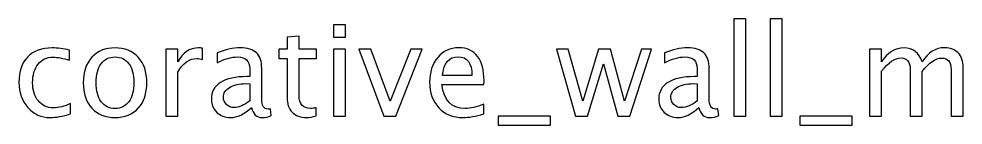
# Model space of a CAD drawing. Header units: centimetres. Extents: x -42.2 to 35.5, y -42.7 to 42.2.
# Drawn here: x -20.9 to -1.81, y 39.99 to 42.13 of the extents above; entities that cross this region are included whole.
import ezdxf

# ---------------------------------------------------------------- set-up
doc = ezdxf.new("R2010")
doc.units = ezdxf.units.CM
doc.header["$MEASUREMENT"] = 0
doc.layers.add('Layer 1', color=7, linetype='Continuous')

msp = doc.modelspace()

# ---------------------------------------------------------------- linework, layer by layer
at = {"layer": 'Layer 1'}
for points, knots in [([(-14.53809, 41.76302), (-14.53809, 41.76302), (-14.53809, 42.00686), (-14.53809, 42.00686), (-14.53809, 42.00686), (-14.53809, 42.00686), (-14.29425, 42.00686), (-14.29425, 42.00686), (-14.29425, 42.00686), (-14.29425, 42.00686), (-14.29425, 41.76302), (-14.29425, 41.76302), (-14.29425, 41.76302), (-14.29425, 41.76302), (-14.53809, 41.76302), (-14.53809, 41.76302)], [0, 0, 0, 0, 0.2, 0.2, 0.2, 0.2, 0.4, 0.4, 0.4, 0.4, 0.6, 0.6, 0.6, 0.6, 1, 1, 1, 1]), ([(-6.44481, 40.17044), (-6.44481, 40.17044), (-6.44481, 42.12878), (-6.44481, 42.12878), (-6.44481, 42.12878), (-6.44481, 42.12878), (-6.20097, 42.12878), (-6.20097, 42.12878), (-6.20097, 42.12878), (-6.20097, 42.12878), (-6.20097, 40.17044), (-6.20097, 40.17044), (-6.20097, 40.17044), (-6.20097, 40.17044), (-6.44481, 40.17044), (-6.44481, 40.17044)], [0, 0, 0, 0, 0.2, 0.2, 0.2, 0.2, 0.4, 0.4, 0.4, 0.4, 0.6, 0.6, 0.6, 0.6, 1, 1, 1, 1]), ([(-5.71075, 40.17044), (-5.71075, 40.17044), (-5.71075, 42.12878), (-5.71075, 42.12878), (-5.71075, 42.12878), (-5.71075, 42.12878), (-5.46691, 42.12878), (-5.46691, 42.12878), (-5.46691, 42.12878), (-5.46691, 42.12878), (-5.46691, 40.17044), (-5.46691, 40.17044), (-5.46691, 40.17044), (-5.46691, 40.17044), (-5.71075, 40.17044), (-5.71075, 40.17044)], [0, 0, 0, 0, 0.2, 0.2, 0.2, 0.2, 0.4, 0.4, 0.4, 0.4, 0.6, 0.6, 0.6, 0.6, 1, 1, 1, 1]), ([(-14.88607, 40.17086), (-14.96142, 40.15012), (-15.02704, 40.13996), (-15.0825, 40.13996), (-15.0825, 40.13996), (-15.20696, 40.13996), (-15.3039, 40.17552), (-15.37333, 40.24664), (-15.37333, 40.24664), (-15.44318, 40.31776), (-15.47789, 40.4164), (-15.47789, 40.54297), (-15.47789, 40.54297), (-15.47789, 40.54297), (-15.47789, 41.33376), (-15.47789, 41.33376), (-15.47789, 41.33376), (-15.47789, 41.33376), (-15.64638, 41.33376), (-15.64638, 41.33376), (-15.64638, 41.33376), (-15.64638, 41.33376), (-15.64638, 41.51664), (-15.64638, 41.51664), (-15.64638, 41.51664), (-15.64638, 41.51664), (-15.47789, 41.51664), (-15.47789, 41.51664), (-15.47789, 41.51664), (-15.47789, 41.51664), (-15.47789, 41.76006), (-15.47789, 41.76006), (-15.47789, 41.76006), (-15.47789, 41.76006), (-15.23405, 41.78334), (-15.23405, 41.78334), (-15.23405, 41.78334), (-15.23405, 41.78334), (-15.23405, 41.51664), (-15.23405, 41.51664), (-15.23405, 41.51664), (-15.23405, 41.51664), (-14.88099, 41.51664), (-14.88099, 41.51664), (-14.88099, 41.51664), (-14.88099, 41.51664), (-14.88099, 41.33376), (-14.88099, 41.33376), (-14.88099, 41.33376), (-14.88099, 41.33376), (-15.23405, 41.33376), (-15.23405, 41.33376), (-15.23405, 41.33376), (-15.23405, 41.33376), (-15.23405, 40.587), (-15.23405, 40.587), (-15.23405, 40.587), (-15.23405, 40.41089), (-15.15743, 40.32284), (-15.0046, 40.32284), (-15.0046, 40.32284), (-14.97201, 40.32284), (-14.93264, 40.32834), (-14.88607, 40.33893), (-14.88607, 40.33893), (-14.88607, 40.33893), (-14.88607, 40.17086), (-14.88607, 40.17086)], [0, 0, 0, 0, 0.05555556, 0.05555556, 0.05555556, 0.05555556, 0.11111111, 0.11111111, 0.11111111, 0.11111111, 0.16666667, 0.16666667, 0.16666667, 0.16666667, 0.22222222, 0.22222222, 0.22222222, 0.22222222, 0.27777778, 0.27777778, 0.27777778, 0.27777778, 0.33333333, 0.33333333, 0.33333333, 0.33333333, 0.38888889, 0.38888889, 0.38888889, 0.38888889, 0.44444444, 0.44444444, 0.44444444, 0.44444444, 0.5, 0.5, 0.5, 0.5, 0.55555556, 0.55555556, 0.55555556, 0.55555556, 0.61111111, 0.61111111, 0.61111111, 0.61111111, 0.66666667, 0.66666667, 0.66666667, 0.66666667, 0.72222222, 0.72222222, 0.72222222, 0.72222222, 0.77777778, 0.77777778, 0.77777778, 0.77777778, 0.83333333, 0.83333333, 0.83333333, 0.83333333, 0.88888889, 0.88888889, 0.88888889, 0.88888889, 1, 1, 1, 1]), ([(-19.85642, 40.21108), (-20.01432, 40.16367), (-20.15064, 40.13996), (-20.26536, 40.13996), (-20.26536, 40.13996), (-20.44739, 40.13996), (-20.5981, 40.20727), (-20.7179, 40.34147), (-20.7179, 40.34147), (-20.83771, 40.47609), (-20.89782, 40.64584), (-20.89782, 40.85031), (-20.89782, 40.85031), (-20.89782, 41.06875), (-20.83855, 41.23936), (-20.72002, 41.36128), (-20.72002, 41.36128), (-20.60149, 41.48362), (-20.43596, 41.54458), (-20.22345, 41.54458), (-20.22345, 41.54458), (-20.11889, 41.54458), (-20.0012, 41.53019), (-19.87166, 41.5014), (-19.87166, 41.5014), (-19.87166, 41.5014), (-19.87166, 41.29566), (-19.87166, 41.29566), (-19.87166, 41.29566), (-20.00924, 41.3363), (-20.12143, 41.35662), (-20.20779, 41.35662), (-20.20779, 41.35662), (-20.33309, 41.35662), (-20.43342, 41.30963), (-20.50835, 41.21607), (-20.50835, 41.21607), (-20.58328, 41.12252), (-20.62096, 40.99763), (-20.62096, 40.84185), (-20.62096, 40.84185), (-20.62096, 40.69072), (-20.58201, 40.5688), (-20.50454, 40.47524), (-20.50454, 40.47524), (-20.42707, 40.38211), (-20.3259, 40.33554), (-20.20017, 40.33554), (-20.20017, 40.33554), (-20.08883, 40.33554), (-19.97453, 40.36433), (-19.85642, 40.4219), (-19.85642, 40.4219), (-19.85642, 40.4219), (-19.85642, 40.21108), (-19.85642, 40.21108)], [0, 0, 0, 0, 0.06666667, 0.06666667, 0.06666667, 0.06666667, 0.13333333, 0.13333333, 0.13333333, 0.13333333, 0.2, 0.2, 0.2, 0.2, 0.26666667, 0.26666667, 0.26666667, 0.26666667, 0.33333333, 0.33333333, 0.33333333, 0.33333333, 0.4, 0.4, 0.4, 0.4, 0.46666667, 0.46666667, 0.46666667, 0.46666667, 0.53333333, 0.53333333, 0.53333333, 0.53333333, 0.6, 0.6, 0.6, 0.6, 0.66666667, 0.66666667, 0.66666667, 0.66666667, 0.73333333, 0.73333333, 0.73333333, 0.73333333, 0.8, 0.8, 0.8, 0.8, 0.86666667, 0.86666667, 0.86666667, 0.86666667, 1, 1, 1, 1]), ([(-18.9543, 40.13996), (-19.152, 40.13996), (-19.30863, 40.20304), (-19.42378, 40.32919), (-19.42378, 40.32919), (-19.53935, 40.45534), (-19.59692, 40.62679), (-19.59692, 40.84312), (-19.59692, 40.84312), (-19.59692, 41.05902), (-19.53935, 41.23004), (-19.42378, 41.35577), (-19.42378, 41.35577), (-19.30863, 41.4815), (-19.152, 41.54458), (-18.9543, 41.54458), (-18.9543, 41.54458), (-18.7566, 41.54458), (-18.59997, 41.4815), (-18.48482, 41.35577), (-18.48482, 41.35577), (-18.36925, 41.23004), (-18.31168, 41.05902), (-18.31168, 40.84312), (-18.31168, 40.84312), (-18.31168, 40.62679), (-18.36925, 40.45534), (-18.48482, 40.32919), (-18.48482, 40.32919), (-18.59997, 40.20304), (-18.7566, 40.13996), (-18.9543, 40.13996)], [0, 0, 0, 0, 0.11111111, 0.11111111, 0.11111111, 0.11111111, 0.22222222, 0.22222222, 0.22222222, 0.22222222, 0.33333333, 0.33333333, 0.33333333, 0.33333333, 0.44444444, 0.44444444, 0.44444444, 0.44444444, 0.55555556, 0.55555556, 0.55555556, 0.55555556, 0.66666667, 0.66666667, 0.66666667, 0.66666667, 0.77777778, 0.77777778, 0.77777778, 0.77777778, 1, 1, 1, 1]), ([(-17.92983, 40.17044), (-17.92983, 40.17044), (-17.92983, 41.51664), (-17.92983, 41.51664), (-17.92983, 41.51664), (-17.92983, 41.51664), (-17.68599, 41.51664), (-17.68599, 41.51664), (-17.68599, 41.51664), (-17.68599, 41.51664), (-17.68599, 41.26222), (-17.68599, 41.26222), (-17.68599, 41.26222), (-17.58905, 41.4506), (-17.4485, 41.54458), (-17.26393, 41.54458), (-17.26393, 41.54458), (-17.23895, 41.54458), (-17.2127, 41.54246), (-17.18561, 41.53823), (-17.18561, 41.53823), (-17.18561, 41.53823), (-17.18561, 41.31005), (-17.18561, 41.31005), (-17.18561, 41.31005), (-17.22794, 41.32402), (-17.2652, 41.33122), (-17.29737, 41.33122), (-17.29737, 41.33122), (-17.45231, 41.33122), (-17.58185, 41.23978), (-17.68599, 41.05648), (-17.68599, 41.05648), (-17.68599, 41.05648), (-17.68599, 40.17044), (-17.68599, 40.17044), (-17.68599, 40.17044), (-17.68599, 40.17044), (-17.92983, 40.17044), (-17.92983, 40.17044)], [0, 0, 0, 0, 0.09090909, 0.09090909, 0.09090909, 0.09090909, 0.18181818, 0.18181818, 0.18181818, 0.18181818, 0.27272727, 0.27272727, 0.27272727, 0.27272727, 0.36363636, 0.36363636, 0.36363636, 0.36363636, 0.45454545, 0.45454545, 0.45454545, 0.45454545, 0.54545455, 0.54545455, 0.54545455, 0.54545455, 0.63636364, 0.63636364, 0.63636364, 0.63636364, 0.72727273, 0.72727273, 0.72727273, 0.72727273, 0.81818182, 0.81818182, 0.81818182, 0.81818182, 1, 1, 1, 1]), ([(-16.19671, 40.34189), (-16.34318, 40.20727), (-16.48415, 40.13996), (-16.61962, 40.13996), (-16.61962, 40.13996), (-16.73095, 40.13996), (-16.82366, 40.17467), (-16.8969, 40.24452), (-16.8969, 40.24452), (-16.97056, 40.31437), (-17.00739, 40.40243), (-17.00739, 40.50868), (-17.00739, 40.50868), (-17.00739, 40.65558), (-16.94558, 40.76861), (-16.82197, 40.84735), (-16.82197, 40.84735), (-16.69836, 40.92609), (-16.52098, 40.96546), (-16.28984, 40.96546), (-16.28984, 40.96546), (-16.28984, 40.96546), (-16.23269, 40.96546), (-16.23269, 40.96546), (-16.23269, 40.96546), (-16.23269, 40.96546), (-16.23269, 41.1276), (-16.23269, 41.1276), (-16.23269, 41.1276), (-16.23269, 41.28381), (-16.31397, 41.3617), (-16.47695, 41.3617), (-16.47695, 41.3617), (-16.60311, 41.3617), (-16.74111, 41.32191), (-16.89055, 41.24232), (-16.89055, 41.24232), (-16.89055, 41.24232), (-16.89055, 41.44298), (-16.89055, 41.44298), (-16.89055, 41.44298), (-16.7263, 41.51071), (-16.57136, 41.54458), (-16.42615, 41.54458), (-16.42615, 41.54458), (-16.27672, 41.54458), (-16.16623, 41.51071), (-16.09553, 41.44256), (-16.09553, 41.44256), (-16.02441, 41.3744), (-15.98885, 41.26941), (-15.98885, 41.1276), (-15.98885, 41.1276), (-15.98885, 41.1276), (-15.98885, 40.51927), (-15.98885, 40.51927), (-15.98885, 40.51927), (-15.98885, 40.37999), (-15.94609, 40.31014), (-15.86016, 40.31014), (-15.86016, 40.31014), (-15.84957, 40.31014), (-15.83391, 40.31183), (-15.81317, 40.31522), (-15.81317, 40.31522), (-15.81317, 40.31522), (-15.79581, 40.17975), (-15.79581, 40.17975), (-15.79581, 40.17975), (-15.85127, 40.15308), (-15.91223, 40.13996), (-15.97911, 40.13996), (-15.97911, 40.13996), (-16.09299, 40.13996), (-16.16538, 40.20727), (-16.19671, 40.34189)], [0, 0, 0, 0, 0.05, 0.05, 0.05, 0.05, 0.1, 0.1, 0.1, 0.1, 0.15, 0.15, 0.15, 0.15, 0.2, 0.2, 0.2, 0.2, 0.25, 0.25, 0.25, 0.25, 0.3, 0.3, 0.3, 0.3, 0.35, 0.35, 0.35, 0.35, 0.4, 0.4, 0.4, 0.4, 0.45, 0.45, 0.45, 0.45, 0.5, 0.5, 0.5, 0.5, 0.55, 0.55, 0.55, 0.55, 0.6, 0.6, 0.6, 0.6, 0.65, 0.65, 0.65, 0.65, 0.7, 0.7, 0.7, 0.7, 0.75, 0.75, 0.75, 0.75, 0.8, 0.8, 0.8, 0.8, 0.85, 0.85, 0.85, 0.85, 0.9, 0.9, 0.9, 0.9, 1, 1, 1, 1]), ([(-14.53809, 40.17044), (-14.53809, 40.17044), (-14.53809, 41.51664), (-14.53809, 41.51664), (-14.53809, 41.51664), (-14.53809, 41.51664), (-14.29425, 41.51664), (-14.29425, 41.51664), (-14.29425, 41.51664), (-14.29425, 41.51664), (-14.29425, 40.17044), (-14.29425, 40.17044), (-14.29425, 40.17044), (-14.29425, 40.17044), (-14.53809, 40.17044), (-14.53809, 40.17044)], [0, 0, 0, 0, 0.2, 0.2, 0.2, 0.2, 0.4, 0.4, 0.4, 0.4, 0.6, 0.6, 0.6, 0.6, 1, 1, 1, 1]), ([(-13.52378, 40.17044), (-13.52378, 40.17044), (-14.02501, 41.51664), (-14.02501, 41.51664), (-14.02501, 41.51664), (-14.02501, 41.51664), (-13.78117, 41.51664), (-13.78117, 41.51664), (-13.78117, 41.51664), (-13.78117, 41.51664), (-13.39043, 40.47058), (-13.39043, 40.47058), (-13.39043, 40.47058), (-13.39043, 40.47058), (-12.97684, 41.51664), (-12.97684, 41.51664), (-12.97684, 41.51664), (-12.97684, 41.51664), (-12.74739, 41.51664), (-12.74739, 41.51664), (-12.74739, 41.51664), (-12.74739, 41.51664), (-13.27952, 40.17044), (-13.27952, 40.17044), (-13.27952, 40.17044), (-13.27952, 40.17044), (-13.52378, 40.17044), (-13.52378, 40.17044)], [0, 0, 0, 0, 0.125, 0.125, 0.125, 0.125, 0.25, 0.25, 0.25, 0.25, 0.375, 0.375, 0.375, 0.375, 0.5, 0.5, 0.5, 0.5, 0.625, 0.625, 0.625, 0.625, 0.75, 0.75, 0.75, 0.75, 1, 1, 1, 1]), ([(-11.50152, 40.21362), (-11.66535, 40.16451), (-11.80547, 40.13996), (-11.92231, 40.13996), (-11.92231, 40.13996), (-12.1217, 40.13996), (-12.28384, 40.206), (-12.40872, 40.33766), (-12.40872, 40.33766), (-12.53361, 40.46931), (-12.59626, 40.63992), (-12.59626, 40.84989), (-12.59626, 40.84989), (-12.59626, 41.05351), (-12.54123, 41.22073), (-12.43074, 41.35154), (-12.43074, 41.35154), (-12.32025, 41.48193), (-12.17885, 41.54712), (-12.00656, 41.54712), (-12.00656, 41.54712), (-11.84357, 41.54712), (-11.71742, 41.48912), (-11.62852, 41.37313), (-11.62852, 41.37313), (-11.53962, 41.25714), (-11.49517, 41.09288), (-11.49517, 40.87995), (-11.49517, 40.87995), (-11.49517, 40.87995), (-11.49644, 40.80544), (-11.49644, 40.80544), (-11.49644, 40.80544), (-11.49644, 40.80544), (-12.34734, 40.80544), (-12.34734, 40.80544), (-12.34734, 40.80544), (-12.31178, 40.48371), (-12.15472, 40.32284), (-11.87659, 40.32284), (-11.87659, 40.32284), (-11.77457, 40.32284), (-11.64969, 40.35163), (-11.50152, 40.4092), (-11.50152, 40.4092), (-11.50152, 40.4092), (-11.50152, 40.21362), (-11.50152, 40.21362)], [0, 0, 0, 0, 0.07692308, 0.07692308, 0.07692308, 0.07692308, 0.15384615, 0.15384615, 0.15384615, 0.15384615, 0.23076923, 0.23076923, 0.23076923, 0.23076923, 0.30769231, 0.30769231, 0.30769231, 0.30769231, 0.38461538, 0.38461538, 0.38461538, 0.38461538, 0.46153846, 0.46153846, 0.46153846, 0.46153846, 0.53846154, 0.53846154, 0.53846154, 0.53846154, 0.61538462, 0.61538462, 0.61538462, 0.61538462, 0.69230769, 0.69230769, 0.69230769, 0.69230769, 0.76923077, 0.76923077, 0.76923077, 0.76923077, 0.84615385, 0.84615385, 0.84615385, 0.84615385, 1, 1, 1, 1]), ([(-9.6469, 40.17044), (-9.6469, 40.17044), (-10.03298, 41.51664), (-10.03298, 41.51664), (-10.03298, 41.51664), (-10.03298, 41.51664), (-9.79507, 41.51664), (-9.79507, 41.51664), (-9.79507, 41.51664), (-9.79507, 41.51664), (-9.49916, 40.47143), (-9.49916, 40.47143), (-9.49916, 40.47143), (-9.49916, 40.47143), (-9.17996, 41.51664), (-9.17996, 41.51664), (-9.17996, 41.51664), (-9.17996, 41.51664), (-8.93612, 41.51664), (-8.93612, 41.51664), (-8.93612, 41.51664), (-8.93612, 41.51664), (-8.65545, 40.47312), (-8.65545, 40.47312), (-8.65545, 40.47312), (-8.65545, 40.47312), (-8.31594, 41.51664), (-8.31594, 41.51664), (-8.31594, 41.51664), (-8.31594, 41.51664), (-8.10766, 41.51664), (-8.10766, 41.51664), (-8.10766, 41.51664), (-8.10766, 41.51664), (-8.54708, 40.17044), (-8.54708, 40.17044), (-8.54708, 40.17044), (-8.54708, 40.17044), (-8.79092, 40.17044), (-8.79092, 40.17044), (-8.79092, 40.17044), (-8.79092, 40.17044), (-9.07963, 41.22031), (-9.07963, 41.22031), (-9.07963, 41.22031), (-9.07963, 41.22031), (-9.40306, 40.17044), (-9.40306, 40.17044), (-9.40306, 40.17044), (-9.40306, 40.17044), (-9.6469, 40.17044), (-9.6469, 40.17044)], [0, 0, 0, 0, 0.07142857, 0.07142857, 0.07142857, 0.07142857, 0.14285714, 0.14285714, 0.14285714, 0.14285714, 0.21428571, 0.21428571, 0.21428571, 0.21428571, 0.28571429, 0.28571429, 0.28571429, 0.28571429, 0.35714286, 0.35714286, 0.35714286, 0.35714286, 0.42857143, 0.42857143, 0.42857143, 0.42857143, 0.5, 0.5, 0.5, 0.5, 0.57142857, 0.57142857, 0.57142857, 0.57142857, 0.64285714, 0.64285714, 0.64285714, 0.64285714, 0.71428571, 0.71428571, 0.71428571, 0.71428571, 0.78571429, 0.78571429, 0.78571429, 0.78571429, 0.85714286, 0.85714286, 0.85714286, 0.85714286, 1, 1, 1, 1]), ([(-7.15347, 40.34189), (-7.29994, 40.20727), (-7.44091, 40.13996), (-7.57638, 40.13996), (-7.57638, 40.13996), (-7.68771, 40.13996), (-7.78042, 40.17467), (-7.85366, 40.24452), (-7.85366, 40.24452), (-7.92732, 40.31437), (-7.96415, 40.40243), (-7.96415, 40.50868), (-7.96415, 40.50868), (-7.96415, 40.65558), (-7.90234, 40.76861), (-7.77873, 40.84735), (-7.77873, 40.84735), (-7.65512, 40.92609), (-7.47774, 40.96546), (-7.2466, 40.96546), (-7.2466, 40.96546), (-7.2466, 40.96546), (-7.18945, 40.96546), (-7.18945, 40.96546), (-7.18945, 40.96546), (-7.18945, 40.96546), (-7.18945, 41.1276), (-7.18945, 41.1276), (-7.18945, 41.1276), (-7.18945, 41.28381), (-7.27073, 41.3617), (-7.43371, 41.3617), (-7.43371, 41.3617), (-7.55987, 41.3617), (-7.69787, 41.32191), (-7.84731, 41.24232), (-7.84731, 41.24232), (-7.84731, 41.24232), (-7.84731, 41.44298), (-7.84731, 41.44298), (-7.84731, 41.44298), (-7.68306, 41.51071), (-7.52812, 41.54458), (-7.38291, 41.54458), (-7.38291, 41.54458), (-7.23348, 41.54458), (-7.12299, 41.51071), (-7.05229, 41.44256), (-7.05229, 41.44256), (-6.98117, 41.3744), (-6.94561, 41.26941), (-6.94561, 41.1276), (-6.94561, 41.1276), (-6.94561, 41.1276), (-6.94561, 40.51927), (-6.94561, 40.51927), (-6.94561, 40.51927), (-6.94561, 40.37999), (-6.90285, 40.31014), (-6.81692, 40.31014), (-6.81692, 40.31014), (-6.80633, 40.31014), (-6.79067, 40.31183), (-6.76993, 40.31522), (-6.76993, 40.31522), (-6.76993, 40.31522), (-6.75257, 40.17975), (-6.75257, 40.17975), (-6.75257, 40.17975), (-6.80803, 40.15308), (-6.86899, 40.13996), (-6.93587, 40.13996), (-6.93587, 40.13996), (-7.04975, 40.13996), (-7.12214, 40.20727), (-7.15347, 40.34189)], [0, 0, 0, 0, 0.05, 0.05, 0.05, 0.05, 0.1, 0.1, 0.1, 0.1, 0.15, 0.15, 0.15, 0.15, 0.2, 0.2, 0.2, 0.2, 0.25, 0.25, 0.25, 0.25, 0.3, 0.3, 0.3, 0.3, 0.35, 0.35, 0.35, 0.35, 0.4, 0.4, 0.4, 0.4, 0.45, 0.45, 0.45, 0.45, 0.5, 0.5, 0.5, 0.5, 0.55, 0.55, 0.55, 0.55, 0.6, 0.6, 0.6, 0.6, 0.65, 0.65, 0.65, 0.65, 0.7, 0.7, 0.7, 0.7, 0.75, 0.75, 0.75, 0.75, 0.8, 0.8, 0.8, 0.8, 0.85, 0.85, 0.85, 0.85, 0.9, 0.9, 0.9, 0.9, 1, 1, 1, 1]), ([(-3.70669, 40.17044), (-3.70669, 40.17044), (-3.70669, 41.51664), (-3.70669, 41.51664), (-3.70669, 41.51664), (-3.70669, 41.51664), (-3.46285, 41.51664), (-3.46285, 41.51664), (-3.46285, 41.51664), (-3.46285, 41.51664), (-3.46285, 41.26222), (-3.46285, 41.26222), (-3.46285, 41.26222), (-3.34389, 41.4506), (-3.19149, 41.54458), (-3.0048, 41.54458), (-3.0048, 41.54458), (-2.82489, 41.54458), (-2.70254, 41.4506), (-2.63735, 41.26222), (-2.63735, 41.26222), (-2.52178, 41.45229), (-2.37107, 41.54712), (-2.18608, 41.54712), (-2.18608, 41.54712), (-2.06797, 41.54712), (-1.9761, 41.51241), (-1.91049, 41.44256), (-1.91049, 41.44256), (-1.84487, 41.37271), (-1.81185, 41.27492), (-1.81185, 41.14919), (-1.81185, 41.14919), (-1.81185, 41.14919), (-1.81185, 40.17044), (-1.81185, 40.17044), (-1.81185, 40.17044), (-1.81185, 40.17044), (-2.05569, 40.17044), (-2.05569, 40.17044), (-2.05569, 40.17044), (-2.05569, 40.17044), (-2.05569, 41.10897), (-2.05569, 41.10897), (-2.05569, 41.10897), (-2.05569, 41.26222), (-2.11665, 41.33884), (-2.23857, 41.33884), (-2.23857, 41.33884), (-2.36515, 41.33884), (-2.49807, 41.24952), (-2.63735, 41.07045), (-2.63735, 41.07045), (-2.63735, 41.07045), (-2.63735, 40.17044), (-2.63735, 40.17044), (-2.63735, 40.17044), (-2.63735, 40.17044), (-2.88119, 40.17044), (-2.88119, 40.17044), (-2.88119, 40.17044), (-2.88119, 40.17044), (-2.88119, 41.10982), (-2.88119, 41.10982), (-2.88119, 41.10982), (-2.88119, 41.26433), (-2.943, 41.34138), (-3.06703, 41.34138), (-3.06703, 41.34138), (-3.19022, 41.34138), (-3.3223, 41.25163), (-3.46285, 41.07172), (-3.46285, 41.07172), (-3.46285, 41.07172), (-3.46285, 40.17044), (-3.46285, 40.17044), (-3.46285, 40.17044), (-3.46285, 40.17044), (-3.70669, 40.17044), (-3.70669, 40.17044)], [0, 0, 0, 0, 0.04761905, 0.04761905, 0.04761905, 0.04761905, 0.0952381, 0.0952381, 0.0952381, 0.0952381, 0.14285714, 0.14285714, 0.14285714, 0.14285714, 0.19047619, 0.19047619, 0.19047619, 0.19047619, 0.23809524, 0.23809524, 0.23809524, 0.23809524, 0.28571429, 0.28571429, 0.28571429, 0.28571429, 0.33333333, 0.33333333, 0.33333333, 0.33333333, 0.38095238, 0.38095238, 0.38095238, 0.38095238, 0.42857143, 0.42857143, 0.42857143, 0.42857143, 0.47619048, 0.47619048, 0.47619048, 0.47619048, 0.52380952, 0.52380952, 0.52380952, 0.52380952, 0.57142857, 0.57142857, 0.57142857, 0.57142857, 0.61904762, 0.61904762, 0.61904762, 0.61904762, 0.66666667, 0.66666667, 0.66666667, 0.66666667, 0.71428571, 0.71428571, 0.71428571, 0.71428571, 0.76190476, 0.76190476, 0.76190476, 0.76190476, 0.80952381, 0.80952381, 0.80952381, 0.80952381, 0.85714286, 0.85714286, 0.85714286, 0.85714286, 0.9047619, 0.9047619, 0.9047619, 0.9047619, 1, 1, 1, 1]), ([(-18.95472, 40.32284), (-18.83407, 40.32284), (-18.74009, 40.36814), (-18.67321, 40.45915), (-18.67321, 40.45915), (-18.60674, 40.54975), (-18.5733, 40.67802), (-18.5733, 40.84312), (-18.5733, 40.84312), (-18.5733, 41.00779), (-18.60674, 41.13564), (-18.67321, 41.22623), (-18.67321, 41.22623), (-18.74009, 41.3164), (-18.83407, 41.3617), (-18.95472, 41.3617), (-18.95472, 41.3617), (-19.0758, 41.3617), (-19.16978, 41.3164), (-19.23582, 41.22623), (-19.23582, 41.22623), (-19.30228, 41.13564), (-19.3353, 41.00779), (-19.3353, 40.84312), (-19.3353, 40.84312), (-19.3353, 40.67802), (-19.30228, 40.54975), (-19.23582, 40.45915), (-19.23582, 40.45915), (-19.16978, 40.36814), (-19.0758, 40.32284), (-18.95472, 40.32284)], [0, 0, 0, 0, 0.11111111, 0.11111111, 0.11111111, 0.11111111, 0.22222222, 0.22222222, 0.22222222, 0.22222222, 0.33333333, 0.33333333, 0.33333333, 0.33333333, 0.44444444, 0.44444444, 0.44444444, 0.44444444, 0.55555556, 0.55555556, 0.55555556, 0.55555556, 0.66666667, 0.66666667, 0.66666667, 0.66666667, 0.77777778, 0.77777778, 0.77777778, 0.77777778, 1, 1, 1, 1]), ([(-12.33464, 40.98832), (-12.33464, 40.98832), (-11.74028, 40.98832), (-11.74028, 40.98832), (-11.74028, 40.98832), (-11.74028, 41.23893), (-11.83384, 41.36424), (-12.02053, 41.36424), (-12.02053, 41.36424), (-12.20849, 41.36424), (-12.31305, 41.23893), (-12.33464, 40.98832)], [0, 0, 0, 0, 0.25, 0.25, 0.25, 0.25, 0.5, 0.5, 0.5, 0.5, 1, 1, 1, 1]), ([(-16.23269, 40.47482), (-16.23269, 40.47482), (-16.23269, 40.82068), (-16.23269, 40.82068), (-16.23269, 40.82068), (-16.23269, 40.82068), (-16.31101, 40.82322), (-16.31101, 40.82322), (-16.31101, 40.82322), (-16.44647, 40.82322), (-16.55569, 40.79824), (-16.63909, 40.74829), (-16.63909, 40.74829), (-16.72206, 40.69791), (-16.76355, 40.63145), (-16.76355, 40.54848), (-16.76355, 40.54848), (-16.76355, 40.49048), (-16.74281, 40.44137), (-16.70174, 40.40116), (-16.70174, 40.40116), (-16.66026, 40.36094), (-16.60988, 40.34062), (-16.55019, 40.34062), (-16.55019, 40.34062), (-16.44859, 40.34062), (-16.34276, 40.38549), (-16.23269, 40.47482)], [0, 0, 0, 0, 0.125, 0.125, 0.125, 0.125, 0.25, 0.25, 0.25, 0.25, 0.375, 0.375, 0.375, 0.375, 0.5, 0.5, 0.5, 0.5, 0.625, 0.625, 0.625, 0.625, 0.75, 0.75, 0.75, 0.75, 1, 1, 1, 1]), ([(-7.18945, 40.47482), (-7.18945, 40.47482), (-7.18945, 40.82068), (-7.18945, 40.82068), (-7.18945, 40.82068), (-7.18945, 40.82068), (-7.26777, 40.82322), (-7.26777, 40.82322), (-7.26777, 40.82322), (-7.40323, 40.82322), (-7.51245, 40.79824), (-7.59585, 40.74829), (-7.59585, 40.74829), (-7.67882, 40.69791), (-7.72031, 40.63145), (-7.72031, 40.54848), (-7.72031, 40.54848), (-7.72031, 40.49048), (-7.69957, 40.44137), (-7.6585, 40.40116), (-7.6585, 40.40116), (-7.61702, 40.36094), (-7.56664, 40.34062), (-7.50695, 40.34062), (-7.50695, 40.34062), (-7.40535, 40.34062), (-7.29952, 40.38549), (-7.18945, 40.47482)], [0, 0, 0, 0, 0.125, 0.125, 0.125, 0.125, 0.25, 0.25, 0.25, 0.25, 0.375, 0.375, 0.375, 0.375, 0.5, 0.5, 0.5, 0.5, 0.625, 0.625, 0.625, 0.625, 0.75, 0.75, 0.75, 0.75, 1, 1, 1, 1]), ([(-11.21154, 39.98756), (-11.21154, 39.98756), (-11.21154, 40.17044), (-11.21154, 40.17044), (-11.21154, 40.17044), (-11.21154, 40.17044), (-10.1549, 40.17044), (-10.1549, 40.17044), (-10.1549, 40.17044), (-10.1549, 40.17044), (-10.1549, 39.98756), (-10.1549, 39.98756), (-10.1549, 39.98756), (-10.1549, 39.98756), (-11.21154, 39.98756), (-11.21154, 39.98756)], [0, 0, 0, 0, 0.2, 0.2, 0.2, 0.2, 0.4, 0.4, 0.4, 0.4, 0.6, 0.6, 0.6, 0.6, 1, 1, 1, 1]), ([(-5.11385, 39.98756), (-5.11385, 39.98756), (-5.11385, 40.17044), (-5.11385, 40.17044), (-5.11385, 40.17044), (-5.11385, 40.17044), (-4.05721, 40.17044), (-4.05721, 40.17044), (-4.05721, 40.17044), (-4.05721, 40.17044), (-4.05721, 39.98756), (-4.05721, 39.98756), (-4.05721, 39.98756), (-4.05721, 39.98756), (-5.11385, 39.98756), (-5.11385, 39.98756)], [0, 0, 0, 0, 0.2, 0.2, 0.2, 0.2, 0.4, 0.4, 0.4, 0.4, 0.6, 0.6, 0.6, 0.6, 1, 1, 1, 1])]:
    msp.add_open_spline(points, degree=3, knots=knots, dxfattribs=at)

doc.saveas('drawing.dxf')
